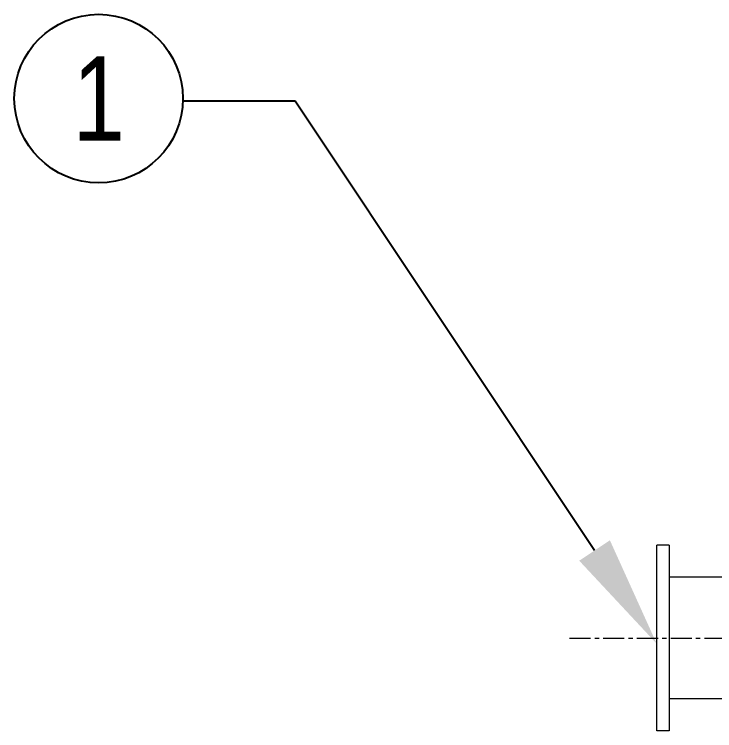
# Model space of a CAD drawing. Header units: millimetres. Extents: x -17070 to 48083, y -291348 to 45670.
# Drawn here: x -8405 to -7159, y -280461 to -279185 of the extents above; entities that cross this region are included whole.
import ezdxf
from ezdxf import colors
from ezdxf.entities.mleader import LeaderData, LeaderLine
from ezdxf.enums import TextEntityAlignment as Align
from ezdxf.math import Vec2, Vec3

# ---------------------------------------------------------------- set-up
doc = ezdxf.new("R2010")
doc.units = ezdxf.units.MM
doc.linetypes.add('CENTER', pattern=[2, 1.25, -0.25, 0.25, -0.25])
for name, color, linetype in [('center', 1, 'CENTER'), ('냉각탑_dim', 1, 'Continuous'), ('냉각탑_text', 3, 'Continuous')]:
    doc.layers.add(name, color=color, linetype=linetype)
doc.styles.get("Standard").update_dxf_attribs({"font": 'arial.ttf'})

msp = doc.modelspace()

# ---------------------------------------------------------------- linework, layer by layer
at = {"color": 7, "lineweight": 20}
for p, q in [((-7262.2, -280460.6), (-7262.2, -280130.6)), ((-7240.2, -280130.6), (-7262.2, -280130.6)), ((-7240.2, -280130.6), (-7240.2, -280460.6)), ((-7112.2, -280187.4), (-7240.2, -280187.4)), ((-7112.2, -280403.7), (-7240.2, -280403.7)), ((-7240.2, -280460.6), (-7262.2, -280460.6))]:
    msp.add_line(p, q, dxfattribs=at)
at = {"layer": 'center', "lineweight": 20, "ltscale": 30}
msp.add_line((-7417.4, -280295.6), (-7106.9, -280295.6), dxfattribs=at)
at = {"layer": '냉각탑_dim', "linetype": 'ByBlock', "lineweight": -3}
msp.add_circle((-8255.2, -279335.4), 150, dxfattribs=at)

# ---------------------------------------------------------------- texts
at = {"layer": '냉각탑_text', "width": 0.8}
msp.add_text('1', height=150, dxfattribs=at).set_placement((-8255.2, -279335.4), align=Align.MIDDLE_CENTER)

# ---------------------------------------------------------------- leaders
at = {"layer": '냉각탑_dim', "lineweight": -3}
ml = msp.add_multileader_mtext('Standard', dxfattribs=at)
ml.set_content('')
ml.set_leader_properties(color=256)
ml.build(insert=Vec2(0, 0))
ml.multileader.update_dxf_attribs({"text_right_attachment_type": 6, "dogleg_length": 5, "arrow_head_size": 199.5, "scale": 30})
ctx = ml.context
ctx.base_point, ctx.scale, ctx.char_height, ctx.arrow_head_size, ctx.landing_gap_size, ctx.plane_origin = Vec3(-8105.3, -279340.1), 30, 7.18, 199.5, 3.59, Vec3(-7513.3, -279681.9)
ctx.right_attachment, ctx.text_align_type = 6, 2
notes = []
notes.append((ctx, [(0, (1, 1, 0), (-7905.8, -279340.1), (-1, 0), 199.5, [(0, [(-7262.2, -280305.8)], 0, [])])]))
ctx.mtext, ml.multileader.dxf.content_type = None, 0
for ctx, leaders in notes:
    for number, flags, end, landing, length, lines in leaders:
        leader = LeaderData()
        leader.index, (leader.has_last_leader_line, leader.has_dogleg_vector, leader.attachment_direction) = number, flags
        leader.last_leader_point, leader.dogleg_vector, leader.dogleg_length = Vec3(end), Vec3(landing), length
        for number, points, colour, breaks in lines:
            line = LeaderLine()
            line.index, line.vertices, line.color, line.breaks = number, Vec3.list(points), colors.encode_raw_color(colour), breaks
            leader.lines.append(line)
        ctx.leaders.append(leader)

doc.saveas('drawing.dxf')
